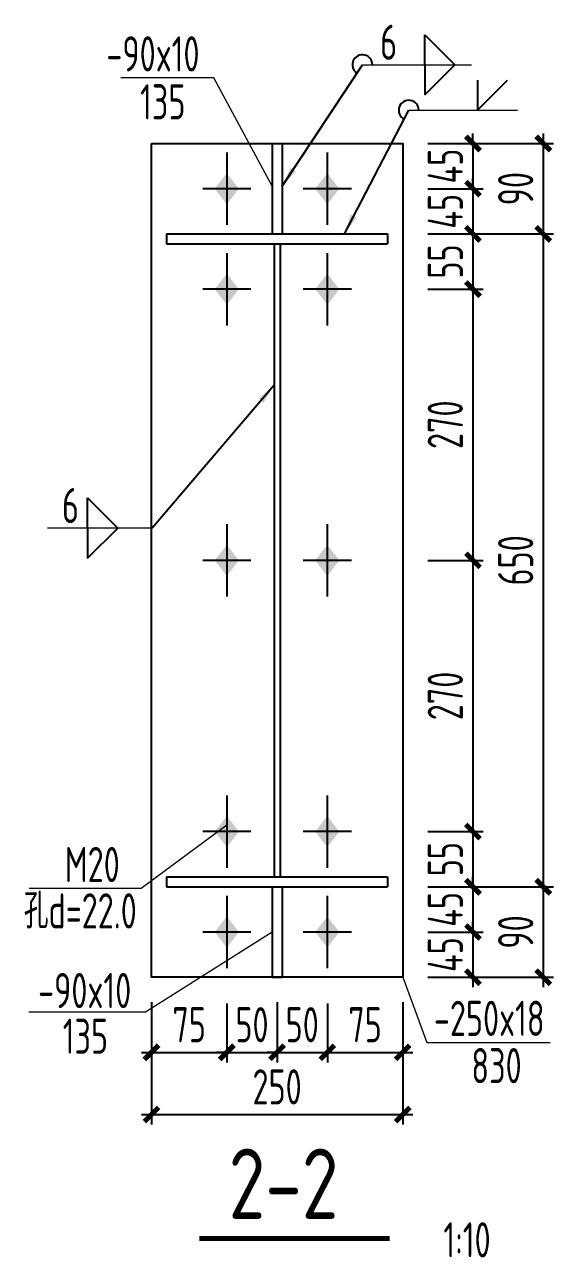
# Model space of a CAD drawing. Extents: x -3102990 to -851544, y -5293060 to -2540151.
# Drawn here: x -1063447 to -1058186, y -2651848 to -2639576 of the extents above; entities that cross this region are included whole.
import ezdxf

# ---------------------------------------------------------------- set-up
doc = ezdxf.new("R2010")
doc.units = 0
doc.header["$LTSCALE"] = 1000
doc.header["$PDMODE"] = 1
doc.linetypes.add('DOTE', pattern=[2.42, 2, -0.2, 0.02, -0.2])
doc.layers.get('0').update_dxf_attribs({"linetype": 'CONTINUOUS'})
doc.layers.get('Defpoints').update_dxf_attribs({"linetype": 'CONTINUOUS'})
for name, color, linetype in [('10', 7, 'CONTINUOUS'), ('AXIS', 253, 'DOTE'), ('COLU', 7, 'CONTINUOUS'), ('DIM', 3, 'CONTINUOUS'), ('NUM', 7, 'CONTINUOUS'), ('TEXT', 7, 'CONTINUOUS'), ('WELD', 7, 'CONTINUOUS')]:
    doc.layers.add(name, color=color, linetype=linetype)
doc.styles.add('TSSD_Dimension', font='tssdeng.shx', dxfattribs={"width": 0.7, "bigfont": 'Hztxt.shx'})
doc.styles.add('TSSD_Label', font='tssdeng.shx', dxfattribs={"width": 0.75, "bigfont": 'hztxt.shx'})
doc.styles.add('TSSD_Rein', font='Tssdeng.shx', dxfattribs={"width": 0.75, "bigfont": 'hztxt.shx'})
doc.dimstyles.new('TSSD_10_100', dxfattribs={"dimtxt": 350, "dimasz": 100, "dimexe": 100, "dimexo": 250, "dimgap": 100, "dimtad": 1, "dimdec": 0, "dimlfac": 0.1, "dimzin": 0, "dimdsep": 46, "dimtxsty": 'TSSD_Dimension', "dimblk": 'ARCHTICK', "dimcen": 0, "dimdle": 100, "dimclrt": 7, "dimadec": 0, "dimazin": 0, "dimtfac": 1, "dimtdec": 0, "dimtix": 1, "dimtmove": 2, "dimatfit": 3, "dimldrblk": 'ARCHTICK', "dimfxl": 1, "dimtolj": 1, "dimtzin": 0, "dimarcsym": 0})
doc.dimstyles.new('TSSD_LEADER_STYLE_200.0', dxfattribs={"dimtxt": 700, "dimasz": 200, "dimexe": 200, "dimexo": 500, "dimgap": 0.09, "dimtad": 0, "dimtih": 1, "dimtoh": 1, "dimdec": 4, "dimzin": 0, "dimdsep": 46, "dimtxsty": 'Standard', "dimcen": 0.09, "dimdle": 200, "dimclrt": 7, "dimadec": 0, "dimazin": 0, "dimtfac": 1, "dimtdec": 4, "dimtofl": 0, "dimtmove": 0, "dimatfit": 3, "dimfxl": 1, "dimtolj": 1, "dimtzin": 0, "dimarcsym": 0})

# ---------------------------------------------------------------- blocks, each defined once
blk = doc.blocks.new('A$C5C7C78FF')
at = {"layer": '10', "color": 0}
blk.add_solid([(27, -141, -192), (-73, -11, -192), (127, -11, -192), (27, 119, -192)], dxfattribs=at)
at = {"layer": 'AXIS', "color": 0, "linetype": 'ByBlock'}
for p, q in [((27, -311, -192), (27, 289, -192)), ((227, -11, -192), (-173, -11, -192))]:
    blk.add_line(p, q, dxfattribs=at)
blk = doc.blocks.new('_ArchTick')
at = {"color": 0, "const_width": 0.5}
blk.add_lwpolyline([(-0.71, -0.71), (0.71, 0.71)], dxfattribs=at)
blk = doc.blocks.new('*D364')
at = {"layer": 'Defpoints', "color": 0}
for p in [(-1059685, -2640759), (-1059685, -2641209), (-1058986, -2641209)]:
    blk.add_point(p, dxfattribs=at)
at = {"layer": 'DIM', "color": 0, "lineweight": -2}
for p, q in [((-1059435, -2640759), (-1058886, -2640759)), ((-1058986, -2640759), (-1058986, -2640659)), ((-1058986, -2640759), (-1058986, -2641209)), ((-1059435, -2641209), (-1058886, -2641209)), ((-1058986, -2641209), (-1058986, -2641309))]:
    blk.add_line(p, q, dxfattribs=at)
at = {"layer": 'DIM', "color": 0, "lineweight": -2, "xscale": 100, "yscale": 100, "zscale": 100}
for p, rotation in [((-1058986, -2640759), 270), ((-1058986, -2641209), 90)]:
    blk.add_blockref('_ArchTick', p, dxfattribs=dict(at, rotation=rotation))
at = {"layer": 'DIM', "color": 7, "insert": (-1059261, -2640984), "char_height": 350, "attachment_point": 5, "rotation": 90, "style": 'TSSD_Dimension'}
blk.add_mtext('\\A1;45', dxfattribs=at)
blk = doc.blocks.new('*D365')
at = {"layer": 'Defpoints', "color": 0}
for p in [(-1059685, -2641209), (-1059685, -2641659), (-1058986, -2641659)]:
    blk.add_point(p, dxfattribs=at)
at = {"layer": 'DIM', "color": 0, "lineweight": -2}
for p, q in [((-1058986, -2641209), (-1058986, -2641109)), ((-1059435, -2641209), (-1058886, -2641209)), ((-1058986, -2641209), (-1058986, -2641659)), ((-1059435, -2641659), (-1058886, -2641659)), ((-1058986, -2641659), (-1058986, -2641759))]:
    blk.add_line(p, q, dxfattribs=at)
at = {"layer": 'DIM', "color": 0, "lineweight": -2, "xscale": 100, "yscale": 100, "zscale": 100}
for p, rotation in [((-1058986, -2641209), 270), ((-1058986, -2641659), 90)]:
    blk.add_blockref('_ArchTick', p, dxfattribs=dict(at, rotation=rotation))
at = {"layer": 'DIM', "color": 7, "insert": (-1059261, -2641434), "char_height": 350, "attachment_point": 5, "rotation": 90, "style": 'TSSD_Dimension'}
blk.add_mtext('\\A1;45', dxfattribs=at)
blk = doc.blocks.new('*D366')
at = {"layer": 'Defpoints', "color": 0}
for p in [(-1059685, -2641659), (-1059685, -2642209), (-1058986, -2642209)]:
    blk.add_point(p, dxfattribs=at)
at = {"layer": 'DIM', "color": 0, "lineweight": -2}
for p, q in [((-1058986, -2641559), (-1058986, -2642309)), ((-1059435, -2641659), (-1058886, -2641659)), ((-1059435, -2642209), (-1058886, -2642209))]:
    blk.add_line(p, q, dxfattribs=at)
at = {"layer": 'DIM', "color": 0, "lineweight": -2, "xscale": 100, "yscale": 100, "zscale": 100}
for p, rotation in [((-1058986, -2641659), 90), ((-1058986, -2642209), 270)]:
    blk.add_blockref('_ArchTick', p, dxfattribs=dict(at, rotation=rotation))
at = {"layer": 'DIM', "color": 7, "insert": (-1059261, -2641934), "char_height": 350, "attachment_point": 5, "rotation": 90, "style": 'TSSD_Dimension'}
blk.add_mtext('\\A1;55', dxfattribs=at)
blk = doc.blocks.new('*D367')
at = {"layer": 'Defpoints', "color": 0}
for p in [(-1059685, -2647609), (-1059685, -2648159), (-1058986, -2648159)]:
    blk.add_point(p, dxfattribs=at)
at = {"layer": 'DIM', "color": 0, "lineweight": -2}
for p, q in [((-1058986, -2647509), (-1058986, -2648259)), ((-1059435, -2647609), (-1058886, -2647609)), ((-1059435, -2648159), (-1058886, -2648159))]:
    blk.add_line(p, q, dxfattribs=at)
at = {"layer": 'DIM', "color": 0, "lineweight": -2, "xscale": 100, "yscale": 100, "zscale": 100}
for p, rotation in [((-1058986, -2647609), 90), ((-1058986, -2648159), 270)]:
    blk.add_blockref('_ArchTick', p, dxfattribs=dict(at, rotation=rotation))
at = {"layer": 'DIM', "color": 7, "insert": (-1059261, -2647884), "char_height": 350, "attachment_point": 5, "rotation": 90, "style": 'TSSD_Dimension'}
blk.add_mtext('\\A1;55', dxfattribs=at)
blk = doc.blocks.new('*D368')
at = {"layer": 'Defpoints', "color": 0}
for p in [(-1059685, -2648159), (-1059685, -2648609), (-1058986, -2648609)]:
    blk.add_point(p, dxfattribs=at)
at = {"layer": 'DIM', "color": 0, "lineweight": -2}
for p, q in [((-1058986, -2648159), (-1058986, -2648059)), ((-1059435, -2648159), (-1058886, -2648159)), ((-1058986, -2648159), (-1058986, -2648609)), ((-1059435, -2648609), (-1058886, -2648609)), ((-1058986, -2648609), (-1058986, -2648709))]:
    blk.add_line(p, q, dxfattribs=at)
at = {"layer": 'DIM', "color": 0, "lineweight": -2, "xscale": 100, "yscale": 100, "zscale": 100}
for p, rotation in [((-1058986, -2648159), 270), ((-1058986, -2648609), 90)]:
    blk.add_blockref('_ArchTick', p, dxfattribs=dict(at, rotation=rotation))
at = {"layer": 'DIM', "color": 7, "insert": (-1059261, -2648384), "char_height": 350, "attachment_point": 5, "rotation": 90, "style": 'TSSD_Dimension'}
blk.add_mtext('\\A1;45', dxfattribs=at)
blk = doc.blocks.new('*D369')
at = {"layer": 'Defpoints', "color": 0}
for p in [(-1059685, -2648609), (-1059685, -2649059), (-1058986, -2649059)]:
    blk.add_point(p, dxfattribs=at)
at = {"layer": 'DIM', "color": 0, "lineweight": -2}
for p, q in [((-1059435, -2648609), (-1058886, -2648609)), ((-1058986, -2648609), (-1058986, -2648509)), ((-1058986, -2648609), (-1058986, -2649059)), ((-1059435, -2649059), (-1058886, -2649059)), ((-1058986, -2649059), (-1058986, -2649159))]:
    blk.add_line(p, q, dxfattribs=at)
at = {"layer": 'DIM', "color": 0, "lineweight": -2, "xscale": 100, "yscale": 100, "zscale": 100}
for p, rotation in [((-1058986, -2648609), 270), ((-1058986, -2649059), 90)]:
    blk.add_blockref('_ArchTick', p, dxfattribs=dict(at, rotation=rotation))
at = {"layer": 'DIM', "color": 7, "insert": (-1059261, -2648834), "char_height": 350, "attachment_point": 5, "rotation": 90, "style": 'TSSD_Dimension'}
blk.add_mtext('\\A1;45', dxfattribs=at)
blk = doc.blocks.new('*D370')
at = {"layer": 'Defpoints', "color": 0}
for p in [(-1062185, -2649059), (-1061435, -2649070), (-1061435, -2649807)]:
    blk.add_point(p, dxfattribs=at)
at = {"layer": 'DIM', "color": 0, "lineweight": -2}
for p, q in [((-1062185, -2649309), (-1062185, -2649907)), ((-1061435, -2649320), (-1061435, -2649907)), ((-1062285, -2649807), (-1061335, -2649807))]:
    blk.add_line(p, q, dxfattribs=at)
at = {"layer": 'DIM', "color": 0, "lineweight": -2, "xscale": 100, "yscale": 100, "zscale": 100, "rotation": 180}
blk.add_blockref('_ArchTick', (-1062185, -2649807), dxfattribs=at)
at = {"layer": 'DIM', "color": 0, "lineweight": -2, "xscale": 100, "yscale": 100, "zscale": 100}
blk.add_blockref('_ArchTick', (-1061435, -2649807), dxfattribs=at)
at = {"layer": 'DIM', "color": 7, "insert": (-1061810, -2649532), "char_height": 350, "attachment_point": 5, "style": 'TSSD_Dimension'}
blk.add_mtext('\\A1;75', dxfattribs=at)
blk = doc.blocks.new('*D371')
at = {"layer": 'Defpoints', "color": 0}
for p in [(-1061435, -2649070), (-1060935, -2649059), (-1060935, -2649807)]:
    blk.add_point(p, dxfattribs=at)
at = {"layer": 'DIM', "color": 0, "lineweight": -2}
for p, q in [((-1061435, -2649320), (-1061435, -2649907)), ((-1060935, -2649309), (-1060935, -2649907)), ((-1061435, -2649807), (-1061535, -2649807)), ((-1061435, -2649807), (-1060935, -2649807)), ((-1060935, -2649807), (-1060835, -2649807))]:
    blk.add_line(p, q, dxfattribs=at)
at = {"layer": 'DIM', "color": 0, "lineweight": -2, "xscale": 100, "yscale": 100, "zscale": 100}
blk.add_blockref('_ArchTick', (-1061435, -2649807), dxfattribs=at)
at = {"layer": 'DIM', "color": 0, "lineweight": -2, "xscale": 100, "yscale": 100, "zscale": 100, "rotation": 180}
blk.add_blockref('_ArchTick', (-1060935, -2649807), dxfattribs=at)
at = {"layer": 'DIM', "color": 7, "insert": (-1061185, -2649532), "char_height": 350, "attachment_point": 5, "style": 'TSSD_Dimension'}
blk.add_mtext('\\A1;50', dxfattribs=at)
blk = doc.blocks.new('*D372')
at = {"layer": 'Defpoints', "color": 0}
for p in [(-1060935, -2649059), (-1060435, -2649070), (-1060435, -2649807)]:
    blk.add_point(p, dxfattribs=at)
at = {"layer": 'DIM', "color": 0, "lineweight": -2}
for p, q in [((-1060935, -2649309), (-1060935, -2649907)), ((-1060435, -2649320), (-1060435, -2649907)), ((-1060935, -2649807), (-1061035, -2649807)), ((-1060935, -2649807), (-1060435, -2649807)), ((-1060435, -2649807), (-1060335, -2649807))]:
    blk.add_line(p, q, dxfattribs=at)
at = {"layer": 'DIM', "color": 0, "lineweight": -2, "xscale": 100, "yscale": 100, "zscale": 100}
blk.add_blockref('_ArchTick', (-1060935, -2649807), dxfattribs=at)
at = {"layer": 'DIM', "color": 0, "lineweight": -2, "xscale": 100, "yscale": 100, "zscale": 100, "rotation": 180}
blk.add_blockref('_ArchTick', (-1060435, -2649807), dxfattribs=at)
at = {"layer": 'DIM', "color": 7, "insert": (-1060685, -2649532), "char_height": 350, "attachment_point": 5, "style": 'TSSD_Dimension'}
blk.add_mtext('\\A1;50', dxfattribs=at)
blk = doc.blocks.new('*D373')
at = {"layer": 'Defpoints', "color": 0}
for p in [(-1060435, -2649070), (-1059685, -2649059), (-1059685, -2649807)]:
    blk.add_point(p, dxfattribs=at)
at = {"layer": 'DIM', "color": 0, "lineweight": -2}
for p, q in [((-1060435, -2649320), (-1060435, -2649907)), ((-1059685, -2649309), (-1059685, -2649907)), ((-1060535, -2649807), (-1059585, -2649807))]:
    blk.add_line(p, q, dxfattribs=at)
at = {"layer": 'DIM', "color": 0, "lineweight": -2, "xscale": 100, "yscale": 100, "zscale": 100, "rotation": 180}
blk.add_blockref('_ArchTick', (-1060435, -2649807), dxfattribs=at)
at = {"layer": 'DIM', "color": 0, "lineweight": -2, "xscale": 100, "yscale": 100, "zscale": 100}
blk.add_blockref('_ArchTick', (-1059685, -2649807), dxfattribs=at)
at = {"layer": 'DIM', "color": 7, "insert": (-1060060, -2649532), "char_height": 350, "attachment_point": 5, "style": 'TSSD_Dimension'}
blk.add_mtext('\\A1;75', dxfattribs=at)
blk = doc.blocks.new('*D374')
at = {"layer": 'Defpoints', "color": 0}
for p in [(-1062185, -2649059), (-1059685, -2649059), (-1059685, -2650426)]:
    blk.add_point(p, dxfattribs=at)
at = {"layer": 'DIM', "color": 0, "lineweight": -2}
for p, q in [((-1062185, -2649309), (-1062185, -2650526)), ((-1059685, -2649309), (-1059685, -2650526)), ((-1062285, -2650426), (-1059585, -2650426))]:
    blk.add_line(p, q, dxfattribs=at)
at = {"layer": 'DIM', "color": 0, "lineweight": -2, "xscale": 100, "yscale": 100, "zscale": 100, "rotation": 180}
blk.add_blockref('_ArchTick', (-1062185, -2650426), dxfattribs=at)
at = {"layer": 'DIM', "color": 0, "lineweight": -2, "xscale": 100, "yscale": 100, "zscale": 100}
blk.add_blockref('_ArchTick', (-1059685, -2650426), dxfattribs=at)
at = {"layer": 'DIM', "color": 7, "insert": (-1060935, -2650151), "char_height": 350, "attachment_point": 5, "style": 'TSSD_Dimension'}
blk.add_mtext('\\A1;250', dxfattribs=at)
blk = doc.blocks.new('_WELD004')
at = {"color": 0, "linetype": 'ByBlock'}
for p, q in [((0, 1), (1, 0)), ((0, 0), (0, 1))]:
    blk.add_line(p, q, dxfattribs=at)
blk = doc.blocks.new('*D375')
at = {"layer": 'Defpoints', "color": 0}
for p in [(-1059685, -2640759), (-1059685, -2641659), (-1058286, -2641659)]:
    blk.add_point(p, dxfattribs=at)
at = {"layer": 'DIM', "color": 0, "lineweight": -2}
for p, q in [((-1059435, -2640759), (-1058186, -2640759)), ((-1058286, -2640659), (-1058286, -2641759)), ((-1059435, -2641659), (-1058186, -2641659))]:
    blk.add_line(p, q, dxfattribs=at)
at = {"layer": 'DIM', "color": 0, "lineweight": -2, "xscale": 100, "yscale": 100, "zscale": 100}
for p, rotation in [((-1058286, -2640759), 90), ((-1058286, -2641659), 270)]:
    blk.add_blockref('_ArchTick', p, dxfattribs=dict(at, rotation=rotation))
at = {"layer": 'DIM', "color": 7, "insert": (-1058561, -2641209), "char_height": 350, "attachment_point": 5, "rotation": 90, "style": 'TSSD_Dimension'}
blk.add_mtext('\\A1;90', dxfattribs=at)
blk = doc.blocks.new('*D376')
at = {"layer": 'Defpoints', "color": 0}
for p in [(-1059685, -2648159), (-1059685, -2649059), (-1058286, -2649059)]:
    blk.add_point(p, dxfattribs=at)
at = {"layer": 'DIM', "color": 0, "lineweight": -2}
for p, q in [((-1058286, -2648059), (-1058286, -2649159)), ((-1059435, -2648159), (-1058186, -2648159)), ((-1059435, -2649059), (-1058186, -2649059))]:
    blk.add_line(p, q, dxfattribs=at)
at = {"layer": 'DIM', "color": 0, "lineweight": -2, "xscale": 100, "yscale": 100, "zscale": 100}
for p, rotation in [((-1058286, -2648159), 90), ((-1058286, -2649059), 270)]:
    blk.add_blockref('_ArchTick', p, dxfattribs=dict(at, rotation=rotation))
at = {"layer": 'DIM', "color": 7, "insert": (-1058561, -2648609), "char_height": 350, "attachment_point": 5, "rotation": 90, "style": 'TSSD_Dimension'}
blk.add_mtext('\\A1;90', dxfattribs=at)
blk = doc.blocks.new('*D377')
at = {"layer": 'Defpoints', "color": 0}
for p in [(-1059685, -2641659), (-1059685, -2648159), (-1058286, -2648159)]:
    blk.add_point(p, dxfattribs=at)
at = {"layer": 'DIM', "color": 0, "lineweight": -2}
for p, q in [((-1058286, -2641559), (-1058286, -2648259)), ((-1059435, -2641659), (-1058186, -2641659)), ((-1059435, -2648159), (-1058186, -2648159))]:
    blk.add_line(p, q, dxfattribs=at)
at = {"layer": 'DIM', "color": 0, "lineweight": -2, "xscale": 100, "yscale": 100, "zscale": 100}
for p, rotation in [((-1058286, -2641659), 90), ((-1058286, -2648159), 270)]:
    blk.add_blockref('_ArchTick', p, dxfattribs=dict(at, rotation=rotation))
at = {"layer": 'DIM', "color": 7, "insert": (-1058561, -2644909), "char_height": 350, "attachment_point": 5, "rotation": 90, "style": 'TSSD_Dimension'}
blk.add_mtext('\\A1;650', dxfattribs=at)
blk = doc.blocks.new('*D378')
at = {"layer": 'Defpoints', "color": 0, "ltscale": 1.5}
for p in [(-1059684, -2642209), (-1059685, -2644909, -288), (-1058986, -2644909)]:
    blk.add_point(p, dxfattribs=at)
at = {"layer": 'DIM', "color": 0, "lineweight": -2, "ltscale": 1.5}
for p, q in [((-1058986, -2642109), (-1058986, -2645009)), ((-1059434, -2642209), (-1058886, -2642209)), ((-1059435, -2644909), (-1058886, -2644909))]:
    blk.add_line(p, q, dxfattribs=at)
at = {"layer": 'DIM', "color": 0, "lineweight": -2, "ltscale": 1.5, "xscale": 100, "yscale": 100, "zscale": 100}
for p, rotation in [((-1058986, -2642209), 90), ((-1058986, -2644909), 270)]:
    blk.add_blockref('_ArchTick', p, dxfattribs=dict(at, rotation=rotation))
at = {"layer": 'DIM', "color": 7, "lineweight": 5, "ltscale": 1.5, "insert": (-1059261, -2643559), "char_height": 350, "attachment_point": 5, "rotation": 90, "style": 'TSSD_Dimension'}
blk.add_mtext('\\A1;270', dxfattribs=at)
blk = doc.blocks.new('*D393')
at = {"layer": 'Defpoints', "color": 0, "ltscale": 1.5}
for p in [(-1059684, -2644909), (-1059685, -2647609, -288), (-1058986, -2647609)]:
    blk.add_point(p, dxfattribs=at)
at = {"layer": 'DIM', "color": 0, "lineweight": -2, "ltscale": 1.5}
for p, q in [((-1058986, -2644809), (-1058986, -2647709)), ((-1059434, -2644909), (-1058886, -2644909)), ((-1059435, -2647609), (-1058886, -2647609))]:
    blk.add_line(p, q, dxfattribs=at)
at = {"layer": 'DIM', "color": 0, "lineweight": -2, "ltscale": 1.5, "xscale": 100, "yscale": 100, "zscale": 100}
for p, rotation in [((-1058986, -2644909), 90), ((-1058986, -2647609), 270)]:
    blk.add_blockref('_ArchTick', p, dxfattribs=dict(at, rotation=rotation))
at = {"layer": 'DIM', "color": 7, "lineweight": 5, "ltscale": 1.5, "insert": (-1059261, -2646259), "char_height": 350, "attachment_point": 5, "rotation": 90, "style": 'TSSD_Dimension'}
blk.add_mtext('\\A1;270', dxfattribs=at)

msp = doc.modelspace()

# ---------------------------------------------------------------- linework, layer by layer
at = {"layer": 'COLU', "linetype": 'ByBlock', "lineweight": 9}
for p, q in [((-1061563.37, -2640106.11, -96), (-1062489.42, -2640106.11, -96)), ((-1060985.17, -2641184.37, -288), (-1061563.37, -2640106.11, -96)), ((-1061435.17, -2647546.14, -288), (-1062286.25, -2648175.75, -96)), ((-1060985.17, -2648609.37, -288), (-1062245.46, -2649408.48, -288)), ((-1059685.17, -2649059.37, -288), (-1059444.18, -2649707.89, -96)), ((-1062245.46, -2649408.48, -288), (-1063406.45, -2649408.48, -288)), ((-1059444.18, -2649707.89, -96), (-1058218.13, -2649707.89, -96))]:
    msp.add_line(p, q, dxfattribs=at)
at = {"layer": 'COLU', "linetype": 'ByBlock'}
for p, q in [((-1060985.17, -2640759.37, -288), (-1060985.17, -2641659.37, -288)), ((-1060885.17, -2640759.37, -288), (-1060885.17, -2641659.37, -288)), ((-1062035.17, -2641659.37, -288), (-1059835.17, -2641659.37, -288)), ((-1062035.17, -2641659.37, -288), (-1062035.17, -2641759.37, -288)), ((-1062035.17, -2641659.37, -288), (-1062035.17, -2641759.37, -288)), ((-1060985.17, -2641659.37, -288), (-1060885.17, -2641659.37, -288)), ((-1059835.17, -2641659.37, -288), (-1059835.17, -2641759.37, -288)), ((-1059835.17, -2641659.37, -288), (-1059835.17, -2641759.37, -288)), ((-1062035.17, -2641759.37, -288), (-1059835.17, -2641759.37, -288)), ((-1060965.17, -2641759.37, -288), (-1060965.17, -2648059.37, -288)), ((-1060905.17, -2641759.37, -288), (-1060905.17, -2648059.37, -288)), ((-1062035.17, -2648059.37, -288), (-1059835.17, -2648059.37, -288)), ((-1062035.17, -2648059.37, -288), (-1062035.17, -2648159.37, -288)), ((-1059835.17, -2648059.37, -288), (-1059835.17, -2648159.37, -288)), ((-1062035.17, -2648159.37, -288), (-1059835.17, -2648159.37, -288)), ((-1060985.17, -2648159.37, -288), (-1060985.17, -2649059.37, -288)), ((-1060885.17, -2648159.37, -288), (-1060885.17, -2649059.37, -288)), ((-1060985.17, -2649059.37, -288), (-1060885.17, -2649059.37, -288))]:
    msp.add_line(p, q, dxfattribs=at)
at = {"layer": 'COLU', "elevation": -288}
msp.add_lwpolyline([(-1062185.17, -2640759.37), (-1059685.17, -2640759.37), (-1059685.17, -2649059.37), (-1062185.17, -2649059.37)], close=True, dxfattribs=at)
at = {"layer": 'NUM', "const_width": 50}
msp.add_lwpolyline([(-1061707.61, -2651660.72), (-1059813.43, -2651660.72)], dxfattribs=at)
at = {"layer": 'TEXT', "lineweight": 9}
msp.add_line((-1062286.25, -2648175.75, -96), (-1063403.04, -2648175.75, -96), dxfattribs=at)
at = {"layer": 'WELD', "lineweight": 9}
for p, q in [((-1060085.86, -2639976.1, -288), (-1059001.9, -2639976.1, -288)), ((-1059625.21, -2640428.32, -288), (-1058541.24, -2640428.32, -288)), ((-1062179.52, -2644588.05, -576), (-1063220.62, -2644588.05, -576))]:
    msp.add_line(p, q, dxfattribs=at)
at = {"layer": 'WELD'}
for centre, end in [((-1060085.86, -2639976.1, -288), 232.532418), ((-1059625.21, -2640428.32, -288), 242.549377)]:
    msp.add_arc(centre, 100, 0, end, dxfattribs=at)

# ---------------------------------------------------------------- block references
at = {"layer": 'COLU', "linetype": 'ByBlock', "xscale": -1.199999999953434, "yscale": 1.199999999720603, "zscale": 1.200000000000045, "rotation": 180}
for p in [(-1061467.84, -2641222.8, -57.6), (-1060467.84, -2641222.8, -57.6), (-1061467.84, -2642222.8, -57.6), (-1060467.84, -2642222.8, -57.6), (-1061467.84, -2644922.8, 230.4), (-1060467.84, -2644922.8, 230.4), (-1061467.84, -2647622.8, -57.6), (-1060467.84, -2647622.8, -57.6), (-1061467.84, -2648622.8, -57.6), (-1060467.84, -2648622.8, -57.6)]:
    msp.add_blockref('A$C5C7C78FF', p, dxfattribs=at)
at = {"layer": 'WELD', "yscale": 300, "zscale": 300}
for p, xscale, rotation in [((-1059466.15, -2639976.1, -288), 300, 359.999999999911), ((-1059466.15, -2639976.1, -288), -300, 180), ((-1058941.24, -2640128.32, -288), -300, 180), ((-1062820.62, -2644588.05, -576), -300, 180)]:
    msp.add_blockref('_WELD004', p, dxfattribs=dict(at, xscale=xscale, rotation=rotation))
at = {"layer": 'WELD', "xscale": 300, "yscale": 300, "zscale": 300}
msp.add_blockref('_WELD004', (-1062820.62, -2644588.05, -576), dxfattribs=at)

# ---------------------------------------------------------------- texts
at = {"layer": 'TEXT', "lineweight": 9}
for s, height, style, width, p in [('6', 350, 'TSSD_Rein', 0.7, (-1059909.58, -2639926.1, -288)), ('-90x10', 350, 'TSSD_Rein', 0.7, (-1062634.12, -2640042.25, -96)), ('135', 350, 'TSSD_Rein', 0.7, (-1062298.21, -2640519.42, -96)), ('6', 350, 'TSSD_Rein', 0.7, (-1063075.73, -2644538.05, -576)), ('M20', 350, 'TSSD_Rein', 0.7, (-1063048.08, -2648112.29, -96)), ('孔d=22.0', 350, 'TSSD_Rein', 0.7, (-1063455.25, -2648573.89, -96)), ('-90x10', 350, 'TSSD_Rein', 0.7, (-1063313.54, -2649366.87, -288)), ('-250x18', 350, 'TSSD_Rein', 0.7, (-1059374.57, -2649644.03, -96)), ('135', 350, 'TSSD_Rein', 0.7, (-1063068.23, -2649821.8, -288)), ('830', 350, 'TSSD_Rein', 0.7, (-1059002.05, -2650114.5, -96)), ('2-2', 700, 'TSSD_Label', 0.8, (-1061417.55, -2651464.99)), ('1:10', 350, 'TSSD_Rein', 0.7, (-1059279.92, -2651847.89))]:
    msp.add_text(s, height=height, dxfattribs=dict(at, style=style, width=width)).set_placement(p)

# ---------------------------------------------------------------- dimensions: what is measured, and where the dimension line sits
at = {"layer": 'DIM'}
for base, p1, p2, picture, middle in [((-1058986.13, -2641209.37, -288), (-1059685.17, -2640759.37, -288), (-1059685.17, -2641209.37, -288), '*D364', (-1059261.13, -2640984.37, -288)), ((-1058286.17, -2641659.37, -288), (-1059685.17, -2640759.37, -288), (-1059685.17, -2641659.37, -288), '*D375', (-1058561.17, -2641209.37, -288)), ((-1058986.13, -2641659.37, -288), (-1059685.17, -2641209.37, -288), (-1059685.17, -2641659.37, -288), '*D365', (-1059261.13, -2641434.37, -288)), ((-1058986.13, -2642209.37, -288), (-1059685.17, -2641659.37, -288), (-1059685.17, -2642209.37, -288), '*D366', (-1059261.13, -2641934.37, -288)), ((-1058286.17, -2648159.37, -288), (-1059685.17, -2641659.37, -288), (-1059685.17, -2648159.37, -288), '*D377', (-1058561.17, -2644909.37, -288)), ((-1058986.13, -2648159.37, -288), (-1059685.17, -2647609.37, -288), (-1059685.17, -2648159.37, -288), '*D367', (-1059261.13, -2647884.37, -288)), ((-1058986.13, -2648609.37, -288), (-1059685.17, -2648159.37, -288), (-1059685.17, -2648609.37, -288), '*D368', (-1059261.13, -2648384.37, -288)), ((-1058286.17, -2649059.37, -288), (-1059685.17, -2648159.37, -288), (-1059685.17, -2649059.37, -288), '*D376', (-1058561.17, -2648609.37, -288)), ((-1058986.13, -2649059.37, -288), (-1059685.17, -2648609.37, -288), (-1059685.17, -2649059.37, -288), '*D369', (-1059261.13, -2648834.37, -288))]:
    dim = msp.add_linear_dim(base=base, p1=p1, p2=p2, angle=90, dimstyle='TSSD_10_100', dxfattribs=at)
    dim.commit()
    dim.dimension.update_dxf_attribs({"geometry": picture, "text_midpoint": middle})
at = {"layer": 'DIM', "lineweight": 5, "ltscale": 1.5}
for base, p1, p2, picture, middle in [((-1058986.13, -2644909.37), (-1059684.17, -2642209.37), (-1059685.17, -2644909.37, -288), '*D378', (-1059261.13, -2643559.37)), ((-1058986.13, -2647609.37), (-1059684.17, -2644909.37), (-1059685.17, -2647609.37, -288), '*D393', (-1059261.13, -2646259.37))]:
    dim = msp.add_linear_dim(base=base, p1=p1, p2=p2, angle=90, dimstyle='TSSD_10_100', dxfattribs=at)
    dim.commit()
    dim.dimension.update_dxf_attribs({"geometry": picture, "text_midpoint": middle})
at = {"layer": 'DIM'}
for base, p1, p2, picture, middle in [((-1061435.17, -2649806.66, -288), (-1062185.17, -2649059.37, -288), (-1061435.17, -2649069.57, -288), '*D370', (-1061810.17, -2649531.66, -288)), ((-1059685.17, -2650425.63, -288), (-1062185.17, -2649059.37, -288), (-1059685.17, -2649059.37, -288), '*D374', (-1060935.17, -2650150.63, -288)), ((-1060935.17, -2649806.66, -288), (-1061435.17, -2649069.57, -288), (-1060935.17, -2649059.37, -288), '*D371', (-1061185.17, -2649531.66, -288)), ((-1060435.17, -2649806.66, -288), (-1060935.17, -2649059.37, -288), (-1060435.17, -2649069.57, -288), '*D372', (-1060685.17, -2649531.66, -288)), ((-1059685.17, -2649806.66, -288), (-1060435.17, -2649069.57, -288), (-1059685.17, -2649059.37, -288), '*D373', (-1060060.17, -2649531.66, -288))]:
    dim = msp.add_linear_dim(base=base, p1=p1, p2=p2, dimstyle='TSSD_10_100', dxfattribs=at)
    dim.commit()
    dim.dimension.update_dxf_attribs({"geometry": picture, "text_midpoint": middle})

# ---------------------------------------------------------------- leaders
at = {"layer": 'WELD', "lineweight": 9}
for points in [[(-1060885.17, -2641185.13, -288), (-1060085.86, -2639976.1, -288)], [(-1060264.71, -2641659.37, -288), (-1059625.21, -2640428.32, -288)], [(-1060965.17, -2643166.65, -576), (-1062179.52, -2644588.05, -576)]]:
    msp.add_leader(points, dimstyle='TSSD_LEADER_STYLE_200.0', dxfattribs=at)

doc.saveas('drawing.dxf')
